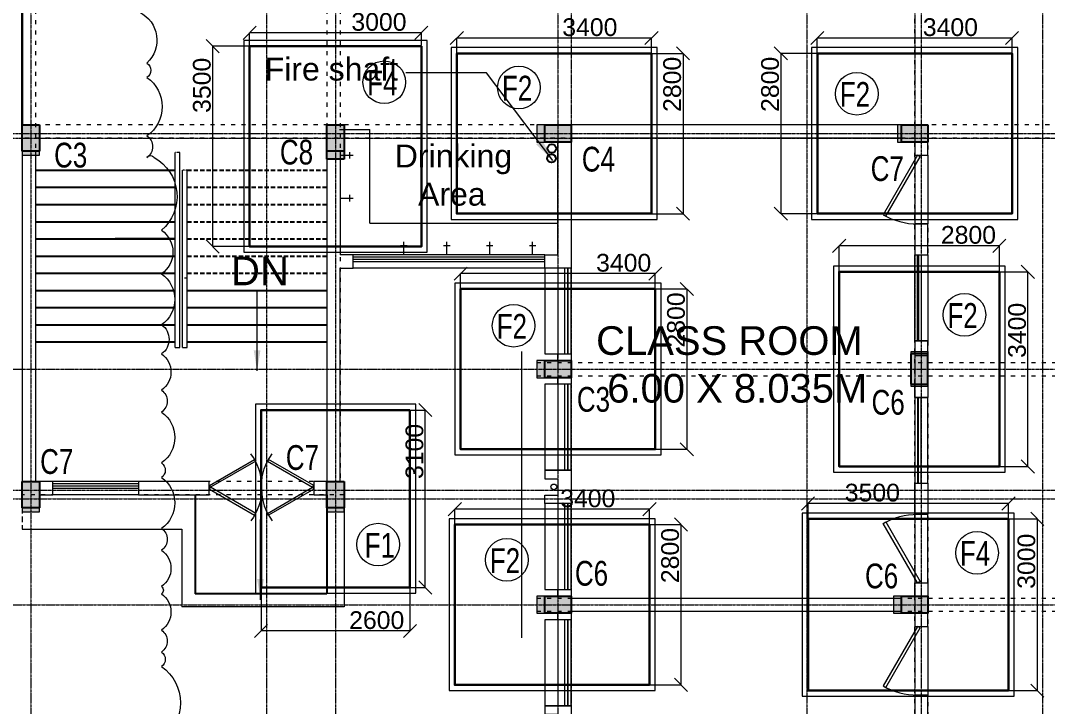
# Model space of a CAD drawing. Header units: inches. Extents: x 719368 to 6315912, y -2624014 to 446967.
# Drawn here: x 6002669 to 6020604, y -2143657 to -2131676 of the extents above; entities that cross this region are included whole.
import ezdxf
from ezdxf.lldxf.tags import DXFTag

# ---------------------------------------------------------------- set-up
doc = ezdxf.new("R2010")
doc.units = ezdxf.units.IN
doc.header["$LTSCALE"] = 20
doc.header["$MEASUREMENT"] = 0
doc.header["$PDMODE"] = 3
for name, pattern in [('ACAD_ISO03W100', [30, 12, -18]), ('CENTER', [2, 1.25, -0.25, 0.25, -0.25]), ('CENTER2', [1.125, 0.75, -0.125, 0.125, -0.125]), ('DASHED2', [0.375, 0.25, -0.125]), ('HIDDEN', [0.375, 0.25, -0.125])]:
    doc.linetypes.add(name, pattern=pattern)
doc.layers.get('0').update_dxf_attribs({"color": 51, "lineweight": 30})
doc.layers.get('Defpoints').update_dxf_attribs({"lineweight": 25})
for name, color, linetype in [('BL', 1, 'Continuous'), ('expension joint', 248, 'Continuous'), ('STAIRS', 1, 'Continuous')]:
    doc.layers.add(name, color=color, linetype=linetype)
for name, color, linetype, lineweight in [('CLL LEV.', 252, 'Continuous', 18), ('COL HATCH', 254, 'Continuous', 5), ('COL.FILL', 6, 'Continuous', 20), ('COLUMN', 2, 'Continuous', 25), ('DIM', 7, 'Continuous', 13), ('DOOR', 43, 'Continuous', 13), ('FIXTURE', 15, 'DASHDOT', 9), ('FOOTING', 73, 'Continuous', 30), ('glass', 5, 'Continuous', 18), ('GRID', 202, 'CENTER', 5), ('HACHE', 6, 'Continuous', 9), ('HIDDEN', 181, 'ACAD_ISO03W100', 18), ('PROJ.', 30, 'DASHED2', 13), ('Railing', 34, 'Continuous', 20), ('STAIR', 4, 'Continuous', 25), ('Text', 7, 'Continuous', 15), ('Ventilator', 6, 'DASHED', 20), ('WALL', 1, 'Continuous', 18), ('window', 71, 'Continuous', 18), ('Window-Wall', 7, 'Continuous', 20)]:
    doc.layers.add(name, color=color, linetype=linetype, lineweight=lineweight)
doc.styles.add('BOLD', font='arial.ttf')
doc.styles.add('DIM SUMBI', font='arial.ttf')
doc.styles.add('L120', font='simplex.shx', dxfattribs={"height": 1})
doc.styles.add('Tabrej', font='romans.shx')
tags = doc.linetypes.add('DASHDOT', pattern=[1, 0.5, -0.25, 0, -0.25]).pattern_tags.tags
tags[10:11] = [DXFTag(74, 4), DXFTag(75, 0), DXFTag(340, '0'), DXFTag(46, 1.0), DXFTag(50, 0.0), DXFTag(44, 0.0), DXFTag(45, 0.0)]
tags[8:9] = [DXFTag(74, 4), DXFTag(75, 0), DXFTag(340, '0'), DXFTag(46, 1.0), DXFTag(50, 0.0), DXFTag(44, 0.0), DXFTag(45, 0.0)]
tags[6:7] = [DXFTag(74, 4), DXFTag(75, 0), DXFTag(340, '0'), DXFTag(46, 1.0), DXFTag(50, 0.0), DXFTag(44, 0.0), DXFTag(45, 0.0)]
tags[4:5] = [DXFTag(74, 4), DXFTag(75, 0), DXFTag(340, '0'), DXFTag(46, 1.0), DXFTag(50, 0.0), DXFTag(44, 0.0), DXFTag(45, 0.0)]
tags = doc.linetypes.add('DASHED', pattern=[0.75, 0.5, -0.25]).pattern_tags.tags
tags[6:7] = [DXFTag(74, 4), DXFTag(75, 0), DXFTag(340, '0'), DXFTag(46, 1.0), DXFTag(50, 0.0), DXFTag(44, 0.0), DXFTag(45, 0.0)]
tags[4:5] = [DXFTag(74, 4), DXFTag(75, 0), DXFTag(340, '0'), DXFTag(46, 1.0), DXFTag(50, 0.0), DXFTag(44, 0.0), DXFTag(45, 0.0)]
doc.dimstyles.new('Current Dim style', dxfattribs={"dimscale": 0.3, "dimtxt": 1.8, "dimasz": 1.2, "dimexe": 0.18, "dimexo": 1, "dimgap": 0.09, "dimtad": 0, "dimzin": 0, "dimdsep": 46, "dimtxsty": 'Tabrej', "dimcen": 0.09, "dimclrd": 256, "dimclre": 256, "dimclrt": 7, "dimadec": 0, "dimazin": 0, "dimtfac": 1, "dimtofl": 0, "dimtmove": 2, "dimatfit": 3, "dimfxl": 0, "dimtolj": 1, "dimtzin": 0, "dimlwd": -1, "dimlwe": -1, "dimarcsym": 0})
doc.dimstyles.new('DIM', dxfattribs={"dimtxt": 0.8, "dimasz": 0.4, "dimexe": 0.18, "dimexo": 0.0625, "dimgap": 0.1, "dimtad": 0, "dimdec": 3, "dimzin": 0, "dimdsep": 46, "dimtxsty": 'Tabrej', "dimcen": 0, "dimclrd": 251, "dimclre": 256, "dimclrt": 7, "dimadec": 0, "dimazin": 0, "dimtfac": 1, "dimtdec": 3, "dimtofl": 0, "dimtmove": 0, "dimatfit": 3, "dimfxl": 0, "dimtolj": 1, "dimtzin": 0, "dimlwd": -1, "dimlwe": -1, "dimarcsym": 0})
doc.dimstyles.new('PL1', dxfattribs={"dimtxt": 275, "dimasz": 230, "dimexe": 0.18, "dimexo": 12, "dimgap": 30, "dimtad": 1, "dimjust": 1, "dimdec": 0, "dimzin": 0, "dimdsep": 46, "dimtxsty": 'BOLD', "dimblk": 'OBLIQUE', "dimcen": 0.09, "dimclrd": 256, "dimclre": 256, "dimadec": 0, "dimazin": 0, "dimtfac": 1, "dimtdec": 0, "dimtofl": 0, "dimtmove": 0, "dimatfit": 3, "dimfxl": 0, "dimtolj": 1, "dimtzin": 0, "dimlwd": -1, "dimlwe": -1, "dimarcsym": 0})

# ---------------------------------------------------------------- blocks, each defined once
blk = doc.blocks.new('C2')
at = {"layer": 'COLUMN'}
h = blk.add_hatch(color=7, dxfattribs=at)
h.dxf.hatch_style = 1
h.paths.add_polyline_path([(0.3, 0), (0, 0), (0, -0.6), (0.3, -0.6)])
for p, q in [((0, 0), (0, -0.6)), ((0.3, 0), (0, 0)), ((0.3, -0.6), (0.3, 0)), ((0, -0.6), (0.3, -0.6))]:
    blk.add_line(p, q, dxfattribs=at)
blk = doc.blocks.new('_Oblique')
at = {"layer": 'STAIR', "color": 0, "lineweight": -2}
blk.add_line((-0.5, -0.5), (0.5, 0.5), dxfattribs=at)
blk = doc.blocks.new('*D276')
at = {"layer": 'Defpoints', "color": 0, "transparency": 16777216}
for p in [(6017499, -2132250), (6015949, -2135050), (6017064, -2135050)]:
    blk.add_point(p, dxfattribs=at)
at = {"layer": 'DIM', "transparency": 16777216}
for p, q in [((6017487, -2132250), (6015949, -2132250)), ((6015949, -2132250), (6015949, -2135050)), ((6017052, -2135050), (6015949, -2135050))]:
    blk.add_line(p, q, dxfattribs=at)
at = {"layer": 'DIM', "transparency": 16777216, "xscale": 230, "yscale": 230, "zscale": 230}
for p, rotation in [((6015949, -2132250), 90), ((6015949, -2135050), 270)]:
    blk.add_blockref('_Oblique', p, dxfattribs=dict(at, rotation=rotation))
at = {"layer": 'DIM', "color": 0, "transparency": 16777216, "insert": (6015761, -2132791), "char_height": 310, "attachment_point": 5, "rotation": 90, "style": 'BOLD'}
blk.add_mtext('\\A1;2800', dxfattribs=at)
blk = doc.blocks.new('*D277')
at = {"layer": 'Defpoints', "color": 0, "transparency": 16777216}
for p in [(6016585, -2131982), (6016585, -2132488), (6019985, -2132496)]:
    blk.add_point(p, dxfattribs=at)
at = {"layer": 'DIM', "transparency": 16777216}
for p, q in [((6016585, -2132476), (6016585, -2131982)), ((6019985, -2131982), (6016585, -2131982)), ((6019985, -2132484), (6019985, -2131982))]:
    blk.add_line(p, q, dxfattribs=at)
at = {"layer": 'DIM', "transparency": 16777216, "xscale": 230, "yscale": 230, "zscale": 230, "rotation": 180}
blk.add_blockref('_Oblique', (6016585, -2131982), dxfattribs=at)
at = {"layer": 'DIM', "transparency": 16777216, "xscale": 230, "yscale": 230, "zscale": 230}
blk.add_blockref('_Oblique', (6019985, -2131982), dxfattribs=at)
at = {"layer": 'DIM', "color": 0, "transparency": 16777216, "insert": (6018909, -2131794), "char_height": 310, "attachment_point": 5, "style": 'BOLD'}
blk.add_mtext('\\A1;3400', dxfattribs=at)
blk = doc.blocks.new('*D278')
at = {"layer": 'Defpoints', "color": 0, "transparency": 16777216}
for p in [(6013224, -2132250), (6013252, -2135050), (6014239, -2135050)]:
    blk.add_point(p, dxfattribs=at)
at = {"layer": 'DIM', "transparency": 16777216}
for p, q in [((6013236, -2132250), (6014239, -2132250)), ((6014239, -2132250), (6014239, -2135050)), ((6013264, -2135050), (6014239, -2135050))]:
    blk.add_line(p, q, dxfattribs=at)
at = {"layer": 'DIM', "transparency": 16777216, "xscale": 230, "yscale": 230, "zscale": 230}
for p, rotation in [((6014239, -2132250), 90), ((6014239, -2135050), 270)]:
    blk.add_blockref('_Oblique', p, dxfattribs=dict(at, rotation=rotation))
at = {"layer": 'DIM', "color": 0, "transparency": 16777216, "insert": (6014051, -2132791), "char_height": 310, "attachment_point": 5, "rotation": 90, "style": 'BOLD'}
blk.add_mtext('\\A1;2800', dxfattribs=at)
blk = doc.blocks.new('*D279')
at = {"layer": 'Defpoints', "color": 0, "transparency": 16777216}
for p in [(6010288, -2131982), (6010288, -2132488), (6013688, -2132496)]:
    blk.add_point(p, dxfattribs=at)
at = {"layer": 'DIM', "transparency": 16777216}
for p, q in [((6010288, -2132476), (6010288, -2131982)), ((6013688, -2131982), (6010288, -2131982)), ((6013688, -2132484), (6013688, -2131982))]:
    blk.add_line(p, q, dxfattribs=at)
at = {"layer": 'DIM', "transparency": 16777216, "xscale": 230, "yscale": 230, "zscale": 230, "rotation": 180}
blk.add_blockref('_Oblique', (6010288, -2131982), dxfattribs=at)
at = {"layer": 'DIM', "transparency": 16777216, "xscale": 230, "yscale": 230, "zscale": 230}
blk.add_blockref('_Oblique', (6013688, -2131982), dxfattribs=at)
at = {"layer": 'DIM', "color": 0, "transparency": 16777216, "insert": (6012612, -2131794), "char_height": 310, "attachment_point": 5, "style": 'BOLD'}
blk.add_mtext('\\A1;3400', dxfattribs=at)
blk = doc.blocks.new('*D280')
at = {"layer": 'Defpoints', "color": 0, "transparency": 16777216}
for p in [(6006670, -2131891), (6006670, -2132124), (6009670, -2132124)]:
    blk.add_point(p, dxfattribs=at)
at = {"layer": 'DIM', "transparency": 16777216}
for p, q in [((6006670, -2132112), (6006670, -2131891)), ((6009670, -2131891), (6006670, -2131891)), ((6009670, -2132112), (6009670, -2131891))]:
    blk.add_line(p, q, dxfattribs=at)
at = {"layer": 'DIM', "transparency": 16777216, "xscale": 230, "yscale": 230, "zscale": 230, "rotation": 180}
blk.add_blockref('_Oblique', (6006670, -2131891), dxfattribs=at)
at = {"layer": 'DIM', "transparency": 16777216, "xscale": 230, "yscale": 230, "zscale": 230}
blk.add_blockref('_Oblique', (6009670, -2131891), dxfattribs=at)
at = {"layer": 'DIM', "color": 0, "transparency": 16777216, "insert": (6008929, -2131702), "char_height": 310, "attachment_point": 5, "style": 'BOLD'}
blk.add_mtext('\\A1;3000', dxfattribs=at)
blk = doc.blocks.new('*D281')
at = {"layer": 'Defpoints', "color": 0, "transparency": 16777216}
for p in [(6006025, -2132124), (6007109, -2132124), (6007271, -2135624)]:
    blk.add_point(p, dxfattribs=at)
at = {"layer": 'DIM', "transparency": 16777216}
for p, q in [((6007097, -2132124), (6006025, -2132124)), ((6006025, -2135624), (6006025, -2132124)), ((6007259, -2135624), (6006025, -2135624))]:
    blk.add_line(p, q, dxfattribs=at)
at = {"layer": 'DIM', "transparency": 16777216, "xscale": 230, "yscale": 230, "zscale": 230}
for p, rotation in [((6006025, -2132124), 90), ((6006025, -2135624), 270)]:
    blk.add_blockref('_Oblique', p, dxfattribs=dict(at, rotation=rotation))
at = {"layer": 'DIM', "color": 0, "transparency": 16777216, "insert": (6005837, -2132808), "char_height": 310, "attachment_point": 5, "rotation": 90, "style": 'BOLD'}
blk.add_mtext('\\A1;3500', dxfattribs=at)
blk = doc.blocks.new('*D286')
at = {"layer": 'Defpoints', "color": 0, "transparency": 16777216}
for p in [(6016965, -2135611), (6016965, -2136065), (6019765, -2136065)]:
    blk.add_point(p, dxfattribs=at)
at = {"layer": 'DIM', "transparency": 16777216}
for p, q in [((6016965, -2136053), (6016965, -2135610)), ((6019765, -2135611), (6016965, -2135611)), ((6019765, -2136053), (6019765, -2135610))]:
    blk.add_line(p, q, dxfattribs=at)
at = {"layer": 'DIM', "transparency": 16777216, "xscale": 230, "yscale": 230, "zscale": 230, "rotation": 180}
blk.add_blockref('_Oblique', (6016965, -2135611), dxfattribs=at)
at = {"layer": 'DIM', "transparency": 16777216, "xscale": 230, "yscale": 230, "zscale": 230}
blk.add_blockref('_Oblique', (6019765, -2135611), dxfattribs=at)
at = {"layer": 'DIM', "color": 0, "transparency": 16777216, "insert": (6019224, -2135422), "char_height": 310, "attachment_point": 5, "style": 'BOLD'}
blk.add_mtext('\\A1;2800', dxfattribs=at)
blk = doc.blocks.new('*D287')
at = {"layer": 'Defpoints', "color": 0, "transparency": 16777216}
for p in [(6019527, -2136065), (6020262, -2136065), (6019519, -2139465)]:
    blk.add_point(p, dxfattribs=at)
at = {"layer": 'DIM', "transparency": 16777216}
for p, q in [((6019539, -2136065), (6020263, -2136065)), ((6020262, -2139465), (6020262, -2136065)), ((6019531, -2139465), (6020263, -2139465))]:
    blk.add_line(p, q, dxfattribs=at)
at = {"layer": 'DIM', "transparency": 16777216, "xscale": 230, "yscale": 230, "zscale": 230}
for p, rotation in [((6020262, -2136065), 90), ((6020262, -2139465), 270)]:
    blk.add_blockref('_Oblique', p, dxfattribs=dict(at, rotation=rotation))
at = {"layer": 'DIM', "color": 0, "transparency": 16777216, "insert": (6020074, -2137088), "char_height": 310, "attachment_point": 5, "rotation": 90, "style": 'BOLD'}
blk.add_mtext('\\A1;3400', dxfattribs=at)
blk = doc.blocks.new('*D288')
at = {"layer": 'Defpoints', "color": 0, "transparency": 16777216}
for p in [(6013291, -2136365), (6013319, -2139165), (6014306, -2139165)]:
    blk.add_point(p, dxfattribs=at)
at = {"layer": 'DIM', "transparency": 16777216}
for p, q in [((6013303, -2136365), (6014306, -2136365)), ((6014306, -2136365), (6014306, -2139165)), ((6013331, -2139165), (6014306, -2139165))]:
    blk.add_line(p, q, dxfattribs=at)
at = {"layer": 'DIM', "transparency": 16777216, "xscale": 230, "yscale": 230, "zscale": 230}
for p, rotation in [((6014306, -2136365), 90), ((6014306, -2139165), 270)]:
    blk.add_blockref('_Oblique', p, dxfattribs=dict(at, rotation=rotation))
at = {"layer": 'DIM', "color": 0, "transparency": 16777216, "insert": (6014118, -2136906), "char_height": 310, "attachment_point": 5, "rotation": 90, "style": 'BOLD'}
blk.add_mtext('\\A1;2800', dxfattribs=at)
blk = doc.blocks.new('*D289')
at = {"layer": 'Defpoints', "color": 0, "transparency": 16777216}
for p in [(6010355, -2136097), (6010355, -2136603), (6013755, -2136611)]:
    blk.add_point(p, dxfattribs=at)
at = {"layer": 'DIM', "transparency": 16777216}
for p, q in [((6010355, -2136591), (6010355, -2136097)), ((6013755, -2136097), (6010355, -2136097)), ((6013755, -2136599), (6013755, -2136097))]:
    blk.add_line(p, q, dxfattribs=at)
at = {"layer": 'DIM', "transparency": 16777216, "xscale": 230, "yscale": 230, "zscale": 230, "rotation": 180}
blk.add_blockref('_Oblique', (6010355, -2136097), dxfattribs=at)
at = {"layer": 'DIM', "transparency": 16777216, "xscale": 230, "yscale": 230, "zscale": 230}
blk.add_blockref('_Oblique', (6013755, -2136097), dxfattribs=at)
at = {"layer": 'DIM', "color": 0, "transparency": 16777216, "insert": (6013203, -2135909), "char_height": 310, "attachment_point": 5, "style": 'BOLD'}
blk.add_mtext('\\A1;3400', dxfattribs=at)
blk = doc.blocks.new('*D290')
at = {"layer": 'Defpoints', "color": 0, "transparency": 16777216}
for p in [(6006870, -2141130), (6009470, -2141273), (6006870, -2142339)]:
    blk.add_point(p, dxfattribs=at)
at = {"layer": 'DIM', "transparency": 16777216}
for p, q in [((6006870, -2141142), (6006870, -2142339)), ((6009470, -2141285), (6009470, -2142339)), ((6009470, -2142339), (6006870, -2142339))]:
    blk.add_line(p, q, dxfattribs=at)
at = {"layer": 'DIM', "transparency": 16777216, "xscale": 230, "yscale": 230, "zscale": 230, "rotation": 180}
blk.add_blockref('_Oblique', (6006870, -2142339), dxfattribs=at)
at = {"layer": 'DIM', "transparency": 16777216, "xscale": 230, "yscale": 230, "zscale": 230}
blk.add_blockref('_Oblique', (6009470, -2142339), dxfattribs=at)
at = {"layer": 'DIM', "color": 0, "transparency": 16777216, "insert": (6008890, -2142151), "char_height": 310, "attachment_point": 5, "style": 'BOLD'}
blk.add_mtext('\\A1;2600', dxfattribs=at)
blk = doc.blocks.new('*D291')
at = {"layer": 'Defpoints', "color": 0, "transparency": 16777216}
for p in [(6009232, -2138480), (6009738, -2138480), (6009224, -2141580)]:
    blk.add_point(p, dxfattribs=at)
at = {"layer": 'DIM', "transparency": 16777216}
for p, q in [((6009244, -2138480), (6009738, -2138480)), ((6009738, -2141580), (6009738, -2138480)), ((6009236, -2141580), (6009738, -2141580))]:
    blk.add_line(p, q, dxfattribs=at)
at = {"layer": 'DIM', "transparency": 16777216, "xscale": 230, "yscale": 230, "zscale": 230}
for p, rotation in [((6009738, -2138480), 90), ((6009738, -2141580), 270)]:
    blk.add_blockref('_Oblique', p, dxfattribs=dict(at, rotation=rotation))
at = {"layer": 'DIM', "color": 0, "transparency": 16777216, "insert": (6009550, -2139203), "char_height": 310, "attachment_point": 5, "rotation": 90, "style": 'BOLD'}
blk.add_mtext('\\A1;3100', dxfattribs=at)
blk = doc.blocks.new('*D296')
at = {"layer": 'Defpoints', "color": 0, "transparency": 16777216}
for p in [(6019118, -2140380), (6019475, -2143380), (6020426, -2143380)]:
    blk.add_point(p, dxfattribs=at)
at = {"layer": 'DIM', "transparency": 16777216}
for p, q in [((6019130, -2140380), (6020426, -2140380)), ((6020426, -2140380), (6020426, -2143380)), ((6019487, -2143380), (6020426, -2143380))]:
    blk.add_line(p, q, dxfattribs=at)
at = {"layer": 'DIM', "transparency": 16777216, "xscale": 230, "yscale": 230, "zscale": 230}
for p, rotation in [((6020426, -2140380), 90), ((6020426, -2143380), 270)]:
    blk.add_blockref('_Oblique', p, dxfattribs=dict(at, rotation=rotation))
at = {"layer": 'DIM', "color": 0, "transparency": 16777216, "insert": (6020237, -2141121), "char_height": 310, "attachment_point": 5, "rotation": 90, "style": 'BOLD'}
blk.add_mtext('\\A1;3000', dxfattribs=at)
blk = doc.blocks.new('*D297')
at = {"layer": 'Defpoints', "color": 0, "transparency": 16777216}
for p in [(6016423, -2140112), (6016423, -2140618), (6019923, -2140626)]:
    blk.add_point(p, dxfattribs=at)
at = {"layer": 'DIM', "transparency": 16777216}
for p, q in [((6016423, -2140606), (6016423, -2140112)), ((6019923, -2140112), (6016423, -2140112)), ((6019923, -2140614), (6019923, -2140112))]:
    blk.add_line(p, q, dxfattribs=at)
at = {"layer": 'DIM', "transparency": 16777216, "xscale": 230, "yscale": 230, "zscale": 230, "rotation": 180}
blk.add_blockref('_Oblique', (6016423, -2140112), dxfattribs=at)
at = {"layer": 'DIM', "transparency": 16777216, "xscale": 230, "yscale": 230, "zscale": 230}
blk.add_blockref('_Oblique', (6019923, -2140112), dxfattribs=at)
at = {"layer": 'DIM', "color": 0, "transparency": 16777216, "insert": (6017546, -2139924), "char_height": 310, "attachment_point": 5, "style": 'BOLD'}
blk.add_mtext('\\A1;3500', dxfattribs=at)
blk = doc.blocks.new('*D298')
at = {"layer": 'Defpoints', "color": 0, "transparency": 16777216}
for p in [(6013188, -2140480), (6013217, -2143280), (6014203, -2143280)]:
    blk.add_point(p, dxfattribs=at)
at = {"layer": 'DIM', "transparency": 16777216}
for p, q in [((6013200, -2140480), (6014203, -2140480)), ((6014203, -2140480), (6014203, -2143280)), ((6013229, -2143280), (6014203, -2143280))]:
    blk.add_line(p, q, dxfattribs=at)
at = {"layer": 'DIM', "transparency": 16777216, "xscale": 230, "yscale": 230, "zscale": 230}
for p, rotation in [((6014203, -2140480), 90), ((6014203, -2143280), 270)]:
    blk.add_blockref('_Oblique', p, dxfattribs=dict(at, rotation=rotation))
at = {"layer": 'DIM', "color": 0, "transparency": 16777216, "insert": (6014015, -2141021), "char_height": 310, "attachment_point": 5, "rotation": 90, "style": 'BOLD'}
blk.add_mtext('\\A1;2800', dxfattribs=at)
blk = doc.blocks.new('*D299')
at = {"layer": 'Defpoints', "color": 0, "transparency": 16777216}
for p in [(6010253, -2140212), (6010253, -2140718), (6013653, -2140726)]:
    blk.add_point(p, dxfattribs=at)
at = {"layer": 'DIM', "transparency": 16777216}
for p, q in [((6010253, -2140706), (6010253, -2140212)), ((6013653, -2140212), (6010253, -2140212)), ((6013653, -2140714), (6013653, -2140212))]:
    blk.add_line(p, q, dxfattribs=at)
at = {"layer": 'DIM', "transparency": 16777216, "xscale": 230, "yscale": 230, "zscale": 230, "rotation": 180}
blk.add_blockref('_Oblique', (6010253, -2140212), dxfattribs=at)
at = {"layer": 'DIM', "transparency": 16777216, "xscale": 230, "yscale": 230, "zscale": 230}
blk.add_blockref('_Oblique', (6013653, -2140212), dxfattribs=at)
at = {"layer": 'DIM', "color": 0, "transparency": 16777216, "insert": (6012576, -2140024), "char_height": 310, "attachment_point": 5, "style": 'BOLD'}
blk.add_mtext('\\A1;3400', dxfattribs=at)
blk = doc.blocks.new('1.5 M Window')
at = {"layer": 'CLL LEV.'}
for p, q in [((-0.23, 0), (-0.46, 0)), ((-0.46, 0), (-0.46, -1.5)), ((-0.46, -1.5), (-0.23, -1.5))]:
    blk.add_line(p, q, dxfattribs=at)
at = {"layer": 'window'}
for p, q in [((-0.065, 0), (-0.065, -1.5)), ((-0.05, -1.5), (-0.05, 0))]:
    blk.add_line(p, q, dxfattribs=at)
at = {"layer": 'Window-Wall'}
for p, q in [((0, 0), (-0.23, 0)), ((-0.23, 0), (-0.23, -1.5)), ((-0.115, 0), (-0.115, -1.5)), ((0, -1.5), (0, 0)), ((-0.23, -1.5), (0, -1.5))]:
    blk.add_line(p, q, dxfattribs=at)
blk = doc.blocks.new('VENTILATOR')
at = {"layer": 'Ventilator', "ltscale": 0.02}
for p, q in [((-0.18, -1.5), (-0.18, 0)), ((-0.165, 0), (-0.165, -1.5))]:
    blk.add_line(p, q, dxfattribs=at)
at = {"layer": 'Window-Wall'}
for p, q in [((-0.23, 0), (0, 0)), ((-0.23, -1.5), (-0.23, 0)), ((-0.115, 0), (-0.115, -1.5)), ((0, 0), (0, -1.5)), ((-0.23, -1.5), (0, -1.5))]:
    blk.add_line(p, q, dxfattribs=at)
blk = doc.blocks.new('New Shaft')
at = {"layer": 'FIXTURE'}
blk.add_circle((0.327, -0.302), 0.05, dxfattribs=at)
at = {"layer": 'WALL'}
for p, q in [((0.035, 0), (0.62, 0)), ((0.035, 0), (0.035, -0.46)), ((0.62, 0), (0.62, -0.46)), ((0.185, -0.46), (0.185, -0.23)), ((0.185, -0.23), (0.47, -0.23)), ((0.47, -0.46), (0.47, -0.23)), ((0.035, -0.46), (0.185, -0.46)), ((0.62, -0.46), (0.47, -0.46))]:
    blk.add_line(p, q, dxfattribs=at)
blk = doc.blocks.new('*U81')
for p, q in [((0, 0), (0, 6)), ((40, 0), (40, 6))]:
    blk.add_line(p, q)
blk.add_lwpolyline([(0, 0), (34.64, -20), (35.52, -18.48), (0.88, 1.52)], close=True)
blk.add_arc((0, 0), 40, 330, 360)
blk = doc.blocks.new('New Doors')
at = {"layer": 'DOOR'}
blk.add_line((0, 0.18), (1.199, 0.18), dxfattribs=at)
at = {"layer": 'DOOR', "xscale": 0.0299845412869386, "yscale": 0.0299845412869386, "zscale": 0.0299845412869386}
blk.add_blockref('*U81', (0, 0), dxfattribs=at)
blk = doc.blocks.new('A$C65A3360F')
at = {"layer": 'FIXTURE', "linetype": 'CENTER2'}
for p, q in [((0, 0), (-0.23, 0)), ((0, 0), (-0.23, 0)), ((-0.166, 0.057), (-0.166, 0)), ((-0.166, 0.057), (-0.166, 0)), ((-0.166, 0), (-0.166, -0.057)), ((-0.166, 0), (-0.166, -0.057))]:
    blk.add_line(p, q, dxfattribs=at)
blk = doc.blocks.new('Door - Left Hung 36 in.')
blk.add_lwpolyline([(0.75, -1.3), (0, 0), (31.18, 18), (31.93, 16.7)], close=True)
blk.add_arc((0, 0), 36, 0, 37.31013)
blk = doc.blocks.new('A$C0E890EBD')
at = {"layer": 'COL HATCH', "linetype": 'CENTER2'}
h = blk.add_hatch(color=3, dxfattribs=at)
h.dxf.hatch_style = 1
h.paths.add_polyline_path([(71.8834, 8.07), (71.5834, 8.07), (71.5834, 8.53), (71.8834, 8.53)])
h = blk.add_hatch(color=3, dxfattribs=at)
h.dxf.hatch_style = 1
h.paths.add_polyline_path([(71.5834, 8.53), (71.8834, 8.53), (71.8834, 8.07), (71.5834, 8.07)])
h = blk.add_hatch(color=3, dxfattribs=at)
h.dxf.hatch_style = 1
h.paths.add_polyline_path([(76.9034, 8.53), (77.2034, 8.53), (77.2034, 8.07), (76.9034, 8.07)])
h = blk.add_hatch(color=3, dxfattribs=at)
h.dxf.hatch_style = 1
h.paths.add_polyline_path([(81.1684, 8.53), (81.1684, 8.23), (80.7084, 8.23), (80.7084, 8.53)])
h = blk.add_hatch(color=3, dxfattribs=at)
h.dxf.hatch_style = 1
h.paths.add_polyline_path([(87.3984, 8.53), (87.3984, 8.23), (86.9384, 8.23), (86.9384, 8.53)])
at = {"layer": 'COL HATCH'}
h = blk.add_hatch(color=3, dxfattribs=at)
h.dxf.hatch_style = 1
h.paths.add_polyline_path([(87.3984, 4.53), (87.0984, 4.53), (87.0984, 4), (87.3984, 4)])
at = {"layer": 'COL HATCH', "linetype": 'CENTER2'}
h = blk.add_hatch(color=3, dxfattribs=at)
h.dxf.hatch_style = 1
h.paths.add_polyline_path([(81.1684, 4.415), (81.1684, 4.115), (80.7084, 4.115), (80.7084, 4.415)])
h = blk.add_hatch(color=3, dxfattribs=at)
h.dxf.hatch_style = 1
h.paths.add_polyline_path([(71.5834, 2.3), (71.8834, 2.3), (71.8834, 1.84), (71.5834, 1.84)])
h = blk.add_hatch(color=3, dxfattribs=at)
h.dxf.hatch_style = 1
h.paths.add_polyline_path([(76.9034, 2.3), (77.2034, 2.3), (77.2034, 1.84), (76.9034, 1.84)])
h = blk.add_hatch(color=3, dxfattribs=at)
h.dxf.hatch_style = 1
h.paths.add_polyline_path([(81.1684, 0.3), (81.1684, 0), (80.7084, 0), (80.7084, 0.3)])
h = blk.add_hatch(color=3, dxfattribs=at)
h.dxf.hatch_style = 1
h.paths.add_polyline_path([(87.3984, 0.3), (87.3984, 0), (86.9384, 0), (86.9384, 0.3)])
at = {"layer": 'BL'}
for centre in [(80.8309, 8.1199), (80.8256, 7.9458)]:
    blk.add_circle(centre, 0.075, dxfattribs=at)
at = {"layer": 'COLUMN', "color": 3}
for p, q in [((87.0984, 4.53), (87.0984, 4)), ((87.3984, 4.53), (87.0984, 4.53)), ((87.3984, 4), (87.3984, 4.53)), ((87.0984, 4), (87.3984, 4))]:
    blk.add_line(p, q, dxfattribs=at)
at = {"layer": 'COLUMN', "color": 3, "linetype": 'CENTER2'}
for points in [[(71.8834, 8.07), (71.5834, 8.07), (71.5834, 8.53), (71.8834, 8.53), (71.8834, 8.07)], [(71.5834, 8.53), (71.8834, 8.53), (71.8834, 8.07), (71.5834, 8.07), (71.5834, 8.53)], [(76.9034, 8.53), (77.2034, 8.53), (77.2034, 8.07), (76.9034, 8.07), (76.9034, 8.53)], [(81.1684, 8.53), (81.1684, 8.23), (80.7084, 8.23), (80.7084, 8.53), (81.1684, 8.53)], [(87.3984, 8.53), (87.3984, 8.23), (86.9384, 8.23), (86.9384, 8.53), (87.3984, 8.53)], [(81.1684, 4.415), (81.1684, 4.115), (80.7084, 4.115), (80.7084, 4.415), (81.1684, 4.415)], [(71.5834, 2.3), (71.8834, 2.3), (71.8834, 1.84), (71.5834, 1.84), (71.5834, 2.3)], [(76.9034, 2.3), (77.2034, 2.3), (77.2034, 1.84), (76.9034, 1.84), (76.9034, 2.3)], [(81.1684, 0.3), (81.1684, 0), (80.7084, 0), (80.7084, 0.3), (81.1684, 0.3)], [(87.3984, 0.3), (87.3984, 0), (86.9384, 0), (86.9384, 0.3), (87.3984, 0.3)]]:
    blk.add_lwpolyline(points, dxfattribs=at)
at = {"layer": 'expension joint'}
for p, q in [((71.5834, 11.88), (71.5834, 8.53)), ((71.5834, 8.53), (71.5834, 11.88))]:
    blk.add_line(p, q, dxfattribs=at)
at = {"layer": 'FIXTURE'}
for p, q in [((77.1234, 8.4476), (77.6534, 8.4476)), ((77.6534, 6.8126), (77.6534, 8.4472)), ((77.6534, 6.8126), (80.9384, 6.8126))]:
    blk.add_line(p, q, dxfattribs=at)
at = {"layer": 'glass', "lineweight": 5}
for p, q in [((80.7084, 6.22), (77.3634, 6.22)), ((77.3634, 6.185), (80.7084, 6.185)), ((73.6134, 2.26), (72.1134, 2.26)), ((72.1134, 2.225), (73.6134, 2.225))]:
    blk.add_line(p, q, dxfattribs=at)
at = {"layer": 'PROJ.'}
for p, q in [((80.3084, -7.93), (80.3084, 6.03)), ((77.2034, 1.84), (77.2034, 0.11)), ((71.5834, 1.47), (74.3714, 1.47)), ((74.3714, 1.47), (74.3714, 0.11)), ((77.2034, 0.11), (74.3714, 0.11))]:
    blk.add_line(p, q, dxfattribs=at)
at = {"layer": 'PROJ.', "ltscale": 0.05}
blk.add_line((80.9384, 6.03), (80.3084, 6.03), dxfattribs=at)
at = {"layer": 'PROJ.', "ltscale": 0.02}
blk.add_line((71.5834, 1.84), (71.5834, 1.47), dxfattribs=at)
at = {"layer": 'Railing', "linetype": 'DASHED'}
for p, q in [((74.2534, 6.215), (74.2534, 8.048)), ((74.3334, 6.215), (74.3334, 8.048)), ((74.2534, 4.64), (74.2534, 6.215)), ((74.3334, 4.64), (74.3334, 6.215)), ((74.3834, 4.64), (74.3834, 5.8546)), ((74.4634, 4.64), (74.4634, 5.8546)), ((74.2534, 4.64), (74.3334, 4.64)), ((74.3834, 4.64), (74.4634, 4.64))]:
    blk.add_line(p, q, dxfattribs=at)
at = {"layer": 'Railing', "linetype": 'HIDDEN', "ltscale": 0.01}
for p, q in [((74.3334, 8.048), (74.2534, 8.048)), ((74.4634, 5.8546), (74.3834, 5.8546))]:
    blk.add_line(p, q, dxfattribs=at)
at = {"layer": 'STAIRS'}
for p, q in [((71.8134, 7.74), (74.2534, 7.74)), ((71.8134, 7.44), (74.2534, 7.44)), ((71.8134, 7.14), (74.2534, 7.14)), ((71.8134, 6.84), (74.2534, 6.84)), ((71.8134, 6.54), (74.2534, 6.54)), ((74.2534, 6.54), (73.2033, 6.54)), ((71.8134, 6.24), (74.2534, 6.24)), ((71.8134, 5.94), (74.2534, 5.94)), ((71.8134, 5.64), (74.2534, 5.64)), ((74.4634, 5.64), (76.9034, 5.64)), ((71.8134, 5.34), (74.2534, 5.34)), ((74.4634, 5.34), (76.9034, 5.34)), ((71.8134, 5.04), (74.2534, 5.04)), ((74.4634, 5.04), (76.9034, 5.04)), ((71.8134, 4.74), (74.2534, 4.74)), ((74.4634, 4.74), (76.9034, 4.74)), ((74.6014, 2.07), (74.6014, 0.34)), ((76.9034, 2.07), (76.9034, 0.34)), ((76.9034, 0.34), (74.6014, 0.34))]:
    blk.add_line(p, q, dxfattribs=at)
at = {"layer": 'WALL'}
for p, q in [((86.9384, 8.53), (81.1684, 8.53)), ((86.9384, 8.3), (81.1684, 8.3)), ((80.9384, 8.23), (81.1684, 8.23)), ((81.1684, 8.23), (81.1684, 6.03)), ((71.5834, 8.07), (71.5834, 2.3)), ((71.8134, 8.07), (71.8134, 2.3)), ((76.9034, 8.07), (76.9034, 2.3)), ((77.1334, 8.07), (77.1334, 6.26)), ((77.3634, 6.26), (77.1334, 6.26)), ((77.3634, 6.03), (77.3634, 6.26)), ((80.7084, 6.03), (80.7084, 6.26)), ((80.7084, 6.26), (80.9384, 6.26)), ((77.1334, 2.3), (77.1334, 6.03)), ((77.1334, 6.03), (77.3634, 6.03)), ((81.1684, 6.03), (80.7084, 6.03)), ((87.3984, 4.495), (87.1684, 4.495)), ((81.1684, 0.265), (86.9384, 0.265)), ((81.1684, 0.035), (86.9384, 0.035))]:
    blk.add_line(p, q, dxfattribs=at)
for points in [[(80.9384, 6.26), (80.9384, 8.23)], [(87.3984, 8.23), (87.1684, 8.23), (87.1684, 8), (87.3984, 8), (87.3984, 8.23)], [(87.3984, 4.76), (87.1684, 4.76), (87.1684, 4.53), (87.3984, 4.53), (87.3984, 4.76)], [(80.9384, 4.53), (81.1684, 4.53), (81.1684, 4.415), (80.9384, 4.415), (80.9384, 4.53)], [(80.9384, 4.115), (81.1684, 4.115), (81.1684, 4), (80.9384, 4), (80.9384, 4.115)], [(87.3984, 3.77), (87.1684, 3.77), (87.1684, 4), (87.3984, 4), (87.3984, 3.77)], [(72.1134, 2.3), (71.8834, 2.3), (71.8834, 2.07), (72.1134, 2.07), (72.1134, 2.3)], [(76.9034, 2.3), (76.6734, 2.3), (76.6734, 2.07), (76.9034, 2.07), (76.9034, 2.3)], [(80.9384, 0.415), (81.1684, 0.415), (81.1684, 0.3), (80.9384, 0.3), (80.9384, 0.415)], [(80.9384, 0.415), (81.1684, 0.415), (81.1684, 0.3), (80.9384, 0.3), (80.9384, 0.415)], [(87.3984, 0.3), (87.1684, 0.3), (87.1684, 0.53), (87.3984, 0.53), (87.3984, 0.3)], [(80.9384, 0), (81.1684, 0), (81.1684, -0.115), (80.9384, -0.115), (80.9384, 0)], [(87.3984, 0), (87.1684, 0), (87.1684, -0.23), (87.3984, -0.23), (87.3984, 0)]]:
    blk.add_lwpolyline(points, dxfattribs=at)
for points in [[(87.3986, 6.8006), (87.1684, 6.8006), (87.1684, 6.26), (87.3986, 6.26)], [(74.849, 2.3), (73.6134, 2.3), (73.6134, 2.07), (74.849, 2.07)], [(87.3986, 1.7294), (87.1684, 1.7294), (87.1684, 2.27), (87.3986, 2.27)], [(87.3986, -1.4294), (87.1684, -1.4294), (87.1684, -1.97), (87.3986, -1.97)]]:
    blk.add_lwpolyline(points, close=True, dxfattribs=at)
at = {"layer": 'Window-Wall', "lineweight": 15}
for p, q in [((80.7084, 6.26), (77.3634, 6.26)), ((77.3634, 6.145), (80.7084, 6.145)), ((80.7084, 6.03), (77.3634, 6.03)), ((73.6134, 2.3), (72.1134, 2.3)), ((72.1134, 2.185), (73.6134, 2.185)), ((73.6134, 2.3), (73.6134, 2.07)), ((73.6134, 2.07), (72.1134, 2.07))]:
    blk.add_line(p, q, dxfattribs=at)
at = {"layer": 'DOOR', "xscale": 0.02527777777140727, "yscale": 0.02527777777140727, "zscale": 0.02527777777140727}
blk.add_blockref('Door - Left Hung 36 in.', (74.8517, 2.2328), dxfattribs=at)
at = {"layer": 'DOOR', "extrusion": (0, 0, -1), "xscale": 0.02527777777140727, "yscale": 0.02527777777140727, "zscale": -0.0252777777714073}
blk.add_blockref('Door - Left Hung 36 in.', (-76.6717, 2.2328), dxfattribs=at)
at = {"layer": 'DOOR', "extrusion": (0, 0, -1), "xscale": 0.02527777777140727, "yscale": 0.02527777777140727, "zscale": -0.0252777777714073, "rotation": 180}
blk.add_blockref('Door - Left Hung 36 in.', (-74.8517, 2.1672), dxfattribs=at)
at = {"layer": 'DOOR', "xscale": 0.02527777777140727, "yscale": 0.02527777777140727, "zscale": 0.02527777777140727, "rotation": 180}
blk.add_blockref('Door - Left Hung 36 in.', (76.6717, 2.1672), dxfattribs=at)
at = {"layer": 'FIXTURE', "xscale": -1}
for p in [(77.1334, 8), (77.1334, 7.25)]:
    blk.add_blockref('A$C65A3360F', p, dxfattribs=at)
at = {"layer": 'FIXTURE', "xscale": -1, "rotation": 90}
for p in [(78.2459, 6.26), (78.9959, 6.26), (79.7459, 6.26), (80.4959, 6.26)]:
    blk.add_blockref('A$C65A3360F', p, dxfattribs=at)
at = {"layer": 'WALL', "rotation": 270}
for name, p in [('New Doors', (87.2187, 8)), ('New Shaft', (81.1684, 2.535)), ('New Doors', (87.2187, -0.23)), ('New Shaft', (81.1684, -1.58))]:
    blk.add_blockref(name, p, dxfattribs=at)
at = {"layer": 'WALL'}
blk.add_blockref('VENTILATOR', (87.3984, 6.26), dxfattribs=at)
at = {"layer": 'WALL', "xscale": -1}
for name, p, rotation in [('VENTILATOR', (87.3984, 2.27), 180), ('New Doors', (87.2187, 0.53), 270)]:
    blk.add_blockref(name, p, dxfattribs=dict(at, rotation=rotation))
at = {"layer": 'Window-Wall'}
for p in [(81.1684, 6.03), (81.1684, 4), (81.1684, 1.915), (81.1684, -0.115)]:
    blk.add_blockref('1.5 M Window', p, dxfattribs=at)
at = {"layer": 'Text', "lineweight": 30, "char_height": 0.4, "attachment_point": 1, "style": 'L120'}
for s, width, insert in [('\\pi0.087898;{\\fArial|b0|i0|c0|p34;Fire shaft}', 2.454924, (75.7284, 9.7052)), ('\\pi1.2407;{\\fArial|b0|i0|c0|p34;Drinking\\P\\pi1.647;Area}', 4.450523, (76.8478, 8.1871))]:
    blk.add_mtext_dynamic_manual_height_columns(s, width=width, gutter_width=5, heights=[0], dxfattribs=dict(at, insert=insert))
at = {"layer": 'Text', "lineweight": 30, "char_height": 0.5, "attachment_point": 1, "style": 'L120'}
for s, insert, width in [('{\\fArial|b0|i0|c0|p34;DN}', (75.2284, 6.2293), 1.001447), ('{\\fArial|b0|i0|c0|p34;CLASS ROOM\\P 6.00 X 8.035M}', (81.6041, 5.0135), 9.930816)]:
    blk.add_mtext(s, dxfattribs=dict(at, insert=insert, width=width))
at = {"layer": 'DIM'}
blk.add_leader([(80.8487, 7.9113), (79.6922, 9.4405), (78.2798, 9.4405)], dimstyle='DIM', override={"dimgap": 0.1, "dimtad": 0, "dimarcsym": 1}, dxfattribs=at)
for points in [[(75.6834, 4.2354), (75.6834, 5.64)], [(75.7425, 0.2363), (75.7425, 1.6409)]]:
    blk.add_leader(points, dimstyle='Current Dim style', dxfattribs=at)

msp = doc.modelspace()

# ---------------------------------------------------------------- hatches: boundary and pattern name
at = {"layer": 'COL.FILL'}
for points in [[(6002700.4819, -2134029.5333), (6002700.4819, -2133499.5333), (6003000.4819, -2133499.5333), (6003000.4819, -2134029.5333)], [(6008020.4819, -2134099.5333), (6008320.4819, -2134099.5333), (6008320.4819, -2133499.5333), (6008020.4819, -2133499.5333)], [(6012285.4819, -2133499.5334), (6012285.4819, -2133799.5334), (6011685.4819, -2133799.5334), (6011685.4819, -2133499.5334)], [(6017985.4834, -2133799.5333), (6018515.4834, -2133799.5333), (6018515.4834, -2133499.5333), (6017985.4834, -2133499.5333)], [(6018215.4834, -2138064.5333), (6018515.4834, -2138064.5333), (6018515.4834, -2137464.5333), (6018215.4834, -2137464.5333)], [(6012285.4819, -2137614.5333), (6012285.4819, -2137914.5333), (6011685.4819, -2137914.5333), (6011685.4819, -2137614.5333)], [(6002700.4819, -2140259.488), (6002700.4819, -2139729.488), (6003000.4819, -2139729.488), (6003000.4819, -2140259.488)], [(6008020.4819, -2140259.488), (6008020.4819, -2139729.488), (6008320.4819, -2139729.488), (6008320.4819, -2140259.488)], [(6012285.4819, -2141729.5333), (6012285.4819, -2142029.5333), (6011685.4819, -2142029.5333), (6011685.4819, -2141729.5333)], [(6018515.4834, -2141729.5333), (6018515.4834, -2142029.5333), (6017915.4834, -2142029.5333), (6017915.4834, -2141729.5333)]]:
    msp.add_hatch(color=256, dxfattribs=at).paths.add_polyline_path(points)

# ---------------------------------------------------------------- linework, layer by layer
for points in [[(6002700.4819, -2134029.5333), (6003000.4819, -2134029.5333), (6003000.4819, -2133499.5333), (6002700.4819, -2133499.5333)], [(6008320.4819, -2133499.5333), (6008020.4819, -2133499.5333), (6008020.4819, -2134099.5333), (6008320.4819, -2134099.5333)], [(6012285.4819, -2133799.5334), (6012285.4819, -2133499.5334), (6011685.4819, -2133499.5334), (6011685.4819, -2133799.5334)], [(6018515.4834, -2133799.5333), (6018515.4834, -2133499.5333), (6017985.4834, -2133499.5333), (6017985.4834, -2133799.5333)], [(6018515.4834, -2137464.5333), (6018215.4834, -2137464.5333), (6018215.4834, -2138064.5333), (6018515.4834, -2138064.5333)], [(6012285.4819, -2137914.5333), (6012285.4819, -2137614.5333), (6011685.4819, -2137614.5333), (6011685.4819, -2137914.5333)], [(6002700.4819, -2140259.488), (6003000.4819, -2140259.488), (6003000.4819, -2139729.488), (6002700.4819, -2139729.488)], [(6008020.4819, -2140259.488), (6008320.4819, -2140259.488), (6008320.4819, -2139729.488), (6008020.4819, -2139729.488)], [(6012285.4819, -2142029.5333), (6012285.4819, -2141729.5333), (6011685.4819, -2141729.5333), (6011685.4819, -2142029.5333)], [(6018515.4834, -2142029.5333), (6018515.4834, -2141729.5333), (6017915.4834, -2141729.5333), (6017915.4834, -2142029.5333)]]:
    msp.add_lwpolyline(points, close=True, dxfattribs=at)
at = {"layer": 'DIM'}
msp.add_lwpolyline([(6004750.1711, -2131529.5789, -0.52056705), (6004877.3161, -2132418.6055, -0.52056705), (6004877.3161, -2132672.6104, -0.52056705), (6004877.3161, -2133688.6427, -0.52056705), (6004877.3161, -2134069.6532, -0.52056705), (6005004.461, -2134069.6532, -0.52056705), (6005131.6059, -2135339.6967, -0.52056705), (6005131.6059, -2136101.7177, -0.52056705), (6005131.6059, -2136990.7443, -0.52056705), (6005131.6059, -2137498.7605, -0.52056705), (6005131.6059, -2138133.7822, -0.52056705), (6005131.6059, -2138514.7927, -0.52056705), (6005131.6059, -2139403.8194, -0.52056705), (6005131.6059, -2139657.8242, -0.52056705), (6005131.6059, -2140546.8509, -0.52056705), (6005131.6059, -2140927.8678, -0.52056705), (6005131.6059, -2141562.8831, -0.52056705), (6005131.6059, -2141689.8888, -0.52056705), (6005131.6059, -2142324.9105, -0.52056705), (6005131.6059, -2142705.921, -0.52056705), (6005131.6059, -2142959.9259, -0.52056705), (6005131.6059, -2144229.9694, -0.52056705)], format="xyb", dxfattribs=at)
at = {"layer": 'FOOTING'}
for points in [[(6009670.4819, -2132123.91), (6006670.4819, -2132123.91), (6006670.4819, -2135623.91), (6009670.4819, -2135623.91)], [(6009670.4819, -2132123.91), (6006670.4819, -2132123.91), (6006670.4819, -2135623.91), (6009670.4819, -2135623.91)], [(6010288.4091, -2132249.5333), (6010288.4091, -2135049.5333), (6013688.4091, -2135049.5333), (6013688.4091, -2132249.5333)], [(6016585.4834, -2132249.5333), (6016585.4834, -2135049.5333), (6019985.4834, -2135049.5333), (6019985.4834, -2132249.5333)], [(6019765.4834, -2136064.5333), (6016965.4834, -2136064.5333), (6016965.4834, -2139464.5333), (6019765.4834, -2139464.5333)], [(6010355.4831, -2136364.5333), (6010355.4831, -2139164.5333), (6013755.4831, -2139164.5333), (6013755.4831, -2136364.5333)], [(6009470.4819, -2138479.5333), (6006870.4819, -2138479.5333), (6006870.4819, -2141579.5333), (6009470.4819, -2141579.5333)], [(6010252.7613, -2140479.5333), (6010252.7613, -2143279.5333), (6013652.7613, -2143279.5333), (6013652.7613, -2140479.5333)], [(6016422.5124, -2140379.5333), (6016422.5124, -2143379.5333), (6019922.5124, -2143379.5333), (6019922.5124, -2140379.5333)]]:
    msp.add_lwpolyline(points, close=True, dxfattribs=at)
at = {"layer": 'GRID', "ltscale": 0.05}
for p, q in [((6002850.4819, -2115272.6697), (6002850.4819, -2155060.0232)), ((6006965.4819, -2115272.6697), (6006965.4819, -2155060.0232)), ((6008170.4819, -2115272.6697), (6008170.4819, -2155060.0232)), ((6012285.4818, -2115272.6697), (6012285.4818, -2155060.0232)), ((6016400.4818, -2115272.6697), (6016400.4818, -2155060.0232)), ((6018400.4834, -2115272.6697), (6018400.4834, -2155060.0232)), ((6020515.4818, -2115272.6697), (6020515.4818, -2155060.0232)), ((5925637.0672, -2133729.5333), (6041274.9246, -2133729.5333)), ((5926274.7986, -2137764.5344), (6041274.9246, -2137764.5344)), ((5925637.0672, -2140029.488), (6041274.9246, -2140029.488)), ((5926274.7986, -2141879.5344), (6041274.9246, -2141879.5344))]:
    msp.add_line(p, q, dxfattribs=at)
at = {"layer": 'GRID', "color": 190, "ltscale": 0.05}
for p, q in [((6012055.4834, -2115272.6697), (6012055.4834, -2155060.0232)), ((6018285.4834, -2115272.6697), (6018285.4834, -2155060.0232)), ((5925637.0672, -2133649.5344), (6041274.9246, -2133649.5344)), ((5925637.0672, -2139879.5333), (6041274.9246, -2139879.5333))]:
    msp.add_line(p, q, dxfattribs=at)
at = {"layer": 'HACHE'}
for points in [[(6009770.4819, -2132023.91), (6006570.4819, -2132023.91), (6006570.4819, -2135723.91), (6009770.4819, -2135723.91)], [(6009770.4819, -2132023.91), (6006570.4819, -2132023.91), (6006570.4819, -2135723.91), (6009770.4819, -2135723.91)], [(6010188.4091, -2132149.5333), (6010188.4091, -2135149.5333), (6013788.4091, -2135149.5333), (6013788.4091, -2132149.5333)], [(6016485.4834, -2132149.5333), (6016485.4834, -2135149.5333), (6020085.4834, -2135149.5333), (6020085.4834, -2132149.5333)], [(6019865.4834, -2135964.5333), (6016865.4834, -2135964.5333), (6016865.4834, -2139564.5333), (6019865.4834, -2139564.5333)], [(6010255.4831, -2136264.5333), (6010255.4831, -2139264.5333), (6013855.4831, -2139264.5333), (6013855.4831, -2136264.5333)], [(6009570.4819, -2138379.5333), (6006770.4819, -2138379.5333), (6006770.4819, -2141679.5333), (6009570.4819, -2141679.5333)], [(6016322.5124, -2140279.5333), (6016322.5124, -2143479.5333), (6020022.5124, -2143479.5333), (6020022.5124, -2140279.5333)], [(6010152.7613, -2140379.5333), (6010152.7613, -2143379.5333), (6013752.7613, -2143379.5333), (6013752.7613, -2140379.5333)]]:
    msp.add_lwpolyline(points, close=True, dxfattribs=at)
at = {"layer": 'HIDDEN', "linetype": 'ACAD_ISO03W100', "ltscale": 0.3}
for p, q in [((6018285.4834, -2150259.5333), (6018285.4834, -2121769.2352)), ((6002700.4819, -2123389.5333), (6002700.4819, -2139729.488)), ((6002930.4819, -2123389.5333), (6002930.4819, -2139729.488)), ((6008020.4819, -2123389.5333), (6008020.4819, -2139729.488)), ((6008250.4819, -2123389.5333), (6008250.4819, -2139729.488)), ((6040798.8944, -2133499.5333), (6002700.4819, -2133499.3389)), ((6018285.4834, -2133499.5333), (6018285.4834, -2150259.5333)), ((6018515.4834, -2133499.5333), (6018515.4834, -2150259.5333)), ((6040798.8891, -2133729.5333), (6002700.4819, -2133729.3389)), ((6011685.4819, -2137649.5333), (6029115.4818, -2137649.5333)), ((6011685.4819, -2137879.5333), (6029115.4818, -2137879.5333)), ((6008320.4819, -2139729.488), (6002700.4819, -2139729.488)), ((6008320.4819, -2139959.488), (6002700.4819, -2139959.488)), ((6011685.4819, -2141764.5333), (6029115.4818, -2141764.5333)), ((6011685.4819, -2141994.5333), (6029115.4818, -2141994.5333))]:
    msp.add_line(p, q, dxfattribs=at)
at = {"layer": 'Railing', "linetype": 'DASHED'}
for p, q in [((6005370.4819, -2135814.4921), (6005370.4819, -2133981.5332)), ((6005450.4819, -2135814.4921), (6005450.4819, -2133981.5332)), ((6005500.4819, -2137389.488), (6005500.4819, -2134289.488)), ((6005580.4819, -2137389.488), (6005580.4819, -2134289.488)), ((6005370.4819, -2137389.488), (6005370.4819, -2135814.4921)), ((6005450.4819, -2137389.488), (6005450.4819, -2135814.4921)), ((6005370.4819, -2137389.488), (6005450.4819, -2137389.488)), ((6005500.4819, -2137389.488), (6005580.4819, -2137389.488))]:
    msp.add_line(p, q, dxfattribs=at)
at = {"layer": 'Railing', "linetype": 'HIDDEN', "ltscale": 0.01}
for p, q in [((6005450.4819, -2133981.5332), (6005370.4819, -2133981.5332)), ((6005580.4819, -2134289.488), (6005500.4819, -2134289.488))]:
    msp.add_line(p, q, dxfattribs=at)
at = {"layer": 'STAIRS', "linetype": 'DASHED2', "ltscale": 15}
for p, q in [((6002930.4819, -2134289.488), (6005370.4819, -2134289.488)), ((6005580.4819, -2134289.488), (6008020.4819, -2134289.488)), ((6002930.4819, -2134589.488), (6005370.4819, -2134589.488)), ((6005580.4819, -2134589.488), (6008020.4819, -2134589.488)), ((6002930.4819, -2134889.488), (6005370.4819, -2134889.488)), ((6005580.4819, -2134889.488), (6008020.4819, -2134889.488)), ((6002930.4819, -2135189.488), (6005370.4819, -2135189.488)), ((6005580.4819, -2135189.488), (6008020.4819, -2135189.488)), ((6002930.4819, -2135489.488), (6005370.4819, -2135489.488)), ((6005370.4819, -2135489.488), (6004320.3785, -2135489.488)), ((6005580.4819, -2135489.488), (6008020.4819, -2135489.488)), ((6002930.4819, -2135789.488), (6005370.4819, -2135789.488)), ((6005580.4819, -2135789.488), (6008020.4819, -2135789.488)), ((6002930.4819, -2136089.488), (6005370.4819, -2136089.488)), ((6005580.4819, -2136089.488), (6008020.4819, -2136089.488)), ((6002930.4819, -2136389.488), (6005370.4819, -2136389.488)), ((6005580.4819, -2136389.488), (6008020.4819, -2136389.488)), ((6002930.4819, -2136689.488), (6005370.4819, -2136689.488)), ((6005580.4819, -2136689.488), (6008020.4819, -2136689.488)), ((6002930.4819, -2136989.488), (6005370.4819, -2136989.488)), ((6005580.4819, -2136989.488), (6008020.4819, -2136989.488)), ((6002930.4819, -2137289.488), (6005370.4819, -2137289.488)), ((6005580.4819, -2137289.488), (6008020.4819, -2137289.488))]:
    msp.add_line(p, q, dxfattribs=at)
at = {"layer": 'Text'}
for centre in [(6009022.3086, -2132754.406), (6011373.8432, -2132846.0039), (6017274.3351, -2132955.0389), (6019153.3385, -2136816.8863), (6011281.1408, -2137006.3216), (6008916.3145, -2140829.7809), (6019374.1763, -2140973.1178), (6011161.7647, -2141097.2004)]:
    msp.add_circle(centre, 372.7728, dxfattribs=at)

# ---------------------------------------------------------------- block references
at = {"color": 0, "xscale": 1000, "yscale": 1000, "zscale": 1000}
msp.add_blockref('A$C0E890EBD', (5931117.1028, -2142029.5333), dxfattribs=at)
at = {"color": 5, "xscale": -1000, "yscale": 1000, "zscale": 1000}
msp.add_blockref('C2', (6008320.4819, -2133499.5333), dxfattribs=at)
msp.add_blockref('C2', (6008320.4819, -2133499.5333), dxfattribs=at)
msp.add_blockref('C2', (6008320.4819, -2133499.5333), dxfattribs=at)
msp.add_blockref('C2', (6008320.4819, -2133499.5333), dxfattribs=at)

# ---------------------------------------------------------------- texts
at = {"layer": 'Text', "style": 'DIM SUMBI', "width": 0.75}
for s, p in [('F4', (6008724.4201, -2132981.967)), ('F2', (6011077.9458, -2133073.5648)), ('F2', (6016978.4378, -2133182.5999)), ('C3', (6003255.2818, -2134243.2941)), ('C8', (6007199.1937, -2134190.8818)), ('C4', (6012471.9173, -2134313.8581)), ('C7', (6017517.23, -2134478.9961)), ('F2', (6018857.4411, -2137044.4473)), ('F2', (6010985.2434, -2137233.8826)), ('C3', (6012385.7992, -2138509.4284)), ('C6', (6017532.28, -2138560.421)), ('C7', (6007302.5172, -2139525.0154)), ('C7', (6003011.3531, -2139595.0478)), ('F1', (6008679.707, -2141057.3418)), ('F2', (6010865.8674, -2141324.7613)), ('F4', (6019076.2879, -2141200.6788)), ('C6', (6012351.9098, -2141547.289)), ('C6', (6017417.8657, -2141593.9801))]:
    msp.add_text(s, height=432.432, dxfattribs=at).set_placement(p)

# ---------------------------------------------------------------- dimensions: what is measured, and where the dimension line sits
at = {"layer": 'DIM'}
for base, p1, p2, angle, picture, middle in [((6006670.4819, -2131890.8176), (6009670.4819, -2132123.91), (6006670.4819, -2132123.91), 180, '*D280', (6008928.6923, -2131890.8176)), ((6006025.2682, -2132123.91), (6007270.5111, -2135623.91), (6007108.7397, -2132123.91), 270, '*D281', (6006025.2682, -2132807.6564)), ((6014238.8966, -2135049.5333), (6013223.6384, -2132249.5333), (6013252.403, -2135049.5333), 270, '*D278', (6014238.8966, -2132791.323)), ((6015948.9661, -2135049.5333), (6017499.0808, -2132249.5333), (6017064.3336, -2135049.5333), 270, '*D276', (6015948.9661, -2132791.323)), ((6016965.4834, -2135610.5284), (6019765.4834, -2136064.5333), (6016965.4834, -2136064.5333), 180, '*D286', (6019223.6938, -2135610.5284)), ((6020262.3219, -2136064.5333), (6019519.4657, -2139464.5333), (6019527.2779, -2136064.5333), 270, '*D287', (6020262.3219, -2137088.3536)), ((6014305.9706, -2139164.5333), (6013290.7124, -2136364.5333), (6013319.477, -2139164.5333), 270, '*D288', (6014305.9706, -2136906.323)), ((6009738.0097, -2138479.5333), (6009224.4642, -2141579.5333), (6009232.2764, -2138479.5333), 270, '*D291', (6009738.0097, -2139203.3536)), ((6020425.8368, -2143379.5333), (6019117.9366, -2140379.5333), (6019474.6746, -2143379.5333), 270, '*D296', (6020425.8368, -2141121.323)), ((6014203.2488, -2143279.5333), (6013187.9906, -2140479.5333), (6013216.7552, -2143279.5333), 270, '*D298', (6014203.2488, -2141021.323)), ((6006870.4819, -2142339.1727), (6009470.4819, -2141272.5585), (6006870.4819, -2141130.2562), 180, '*D290', (6008890.4293, -2142339.1727))]:
    dim = msp.add_linear_dim(base=base, p1=p1, p2=p2, angle=angle, dimstyle='PL1', override={"dimtxt": 310}, dxfattribs=at)
    dim.commit()
    dim.dimension.update_dxf_attribs({"geometry": picture, "text_midpoint": middle, "dimtype": 160})
for base, p1, p2, picture, middle in [((6010288.4091, -2131982.0056), (6013688.4091, -2132495.551), (6010288.4091, -2132487.7389), '*D279', (6012611.6467, -2131982.0056)), ((6016585.4834, -2131982.0056), (6019985.4834, -2132495.551), (6016585.4834, -2132487.7389), '*D277', (6018908.721, -2131982.0056)), ((6010355.4831, -2136097.0056), (6013755.4831, -2136610.551), (6010355.4831, -2136602.7389), '*D289', (6013203.2496, -2136097.0056)), ((6010252.7613, -2140212.0056), (6013652.7613, -2140725.551), (6010252.7613, -2140717.7389), '*D299', (6012575.9989, -2140212.0056)), ((6016422.5124, -2140112.0056), (6019922.5124, -2140625.551), (6016422.5124, -2140617.7389), '*D297', (6017546.3327, -2140112.0056))]:
    dim = msp.add_linear_dim(base=base, p1=p1, p2=p2, dimstyle='PL1', override={"dimtxt": 310}, dxfattribs=at)
    dim.commit()
    dim.dimension.update_dxf_attribs({"geometry": picture, "text_midpoint": middle, "dimtype": 160})

doc.saveas('drawing.dxf')
